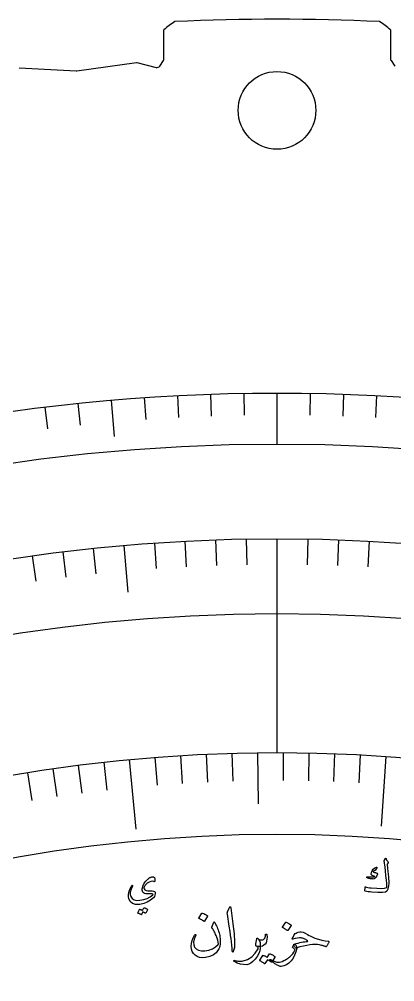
# Model space of a CAD drawing. Header units: millimetres. Extents: x -88 to 88, y -88 to 103.
# Drawn here: x -11.67 to 5.33, y 59.58 to 103.16 of the extents above; entities that cross this region are included whole.
import ezdxf

# ---------------------------------------------------------------- set-up
doc = ezdxf.new("R2010")
doc.units = ezdxf.units.MM
for name, color, linetype in [('CUT_INNER', 6, 'Continuous'), ('CUT_OUTER', 1, 'Continuous'), ('ENGRAVE', 7, 'Continuous'), ('ENGRAVE_FINE', 8, 'Continuous'), ('TEXT', 5, 'Continuous')]:
    doc.layers.add(name, color=color, linetype=linetype)

msp = doc.modelspace()

# ---------------------------------------------------------------- linework, layer by layer
at = {"layer": 'CUT_INNER'}
msp.add_circle((0, 99.0394), 1.76, dxfattribs=at)
at = {"layer": 'CUT_OUTER'}
for points in [[(-5.1216, 101.3739), (-5.1216, 102.6851), (-5.1214, 102.6889)], [(5.139, 102.6889), (5.1392, 102.6851), (5.1392, 101.3739)], [(-11.6749, 100.9579), (-11.6717, 100.9578), (-9.0919, 100.8346), (-9.0781, 100.8346), (-9.0644, 100.8358), (-6.3615, 101.2048), (-6.358, 101.2051), (-6.3545, 101.2044), (-5.4714, 100.9836)], [(-5.3102, 101.0459), (-5.1468, 101.2907)], [(5.1644, 101.2907), (5.334, 101.0366)]]:
    msp.add_lwpolyline(points, dxfattribs=at)
for centre, radius, start, end in [((-1.302, 98.1062), 5.9656, 123.87278, 129.80887), ((0.0092, 1.3479), 101.817, 87.390126, 92.60985), ((0.8608, 97.5028), 6.723, 50.47969, 55.74055), ((-5.2716, 101.3739), 0.15, 326.27854, 360), ((5.2892, 101.3739), 0.15, 180, 213.72146), ((-5.435, 101.1291), 0.15, 255.96376, 326.27854)]:
    msp.add_arc(centre, radius, start, end, dxfattribs=at)
at = {"layer": 'ENGRAVE'}
for points in [[(-7.5163, 85.9118), (-7.3725, 84.2681)], [(0, 86.24), (0, 83.93)], [(-6.9411, 79.3369), (-6.7555, 77.2154)], [(0, 79.64), (0, 69.96)], [(-0.8806, 69.9545), (-0.8514, 67.6314)], [(4.9365, 69.7856), (4.713, 66.6255)], [(-6.6911, 69.6393), (-6.3881, 66.4858)]]:
    msp.add_lwpolyline(points, dxfattribs=at)
for radius in [86.24, 86.24, 83.93, 79.64, 79.64, 76.252, 69.96, 69.96, 66.264]:
    msp.add_circle((0, 0), radius, dxfattribs=at)
at = {"layer": 'ENGRAVE_FINE'}
for points in [[(-6.0158, 86.0299), (-5.9467, 85.0423)], [(-4.5135, 86.1218), (-4.4616, 85.1332)], [(-3.0097, 86.1875), (-2.9752, 85.1981)], [(-1.5051, 86.2269), (-1.4878, 85.237)], [(1.5051, 86.2269), (1.4878, 85.237)], [(3.0097, 86.1875), (2.9752, 85.1981)], [(4.5135, 86.1218), (4.4616, 85.1332)], [(-10.51, 85.5972), (-10.3894, 84.6146)], [(-9.0145, 85.7676), (-8.9111, 84.783)], [(-5.5554, 79.446), (-5.4744, 78.2872)], [(-4.168, 79.5309), (-4.1072, 78.3708)], [(-2.7794, 79.5915), (-2.7389, 78.4306)], [(-1.3899, 79.6279), (-1.3696, 78.4664)], [(1.3899, 79.6279), (1.3696, 78.4664)], [(2.7794, 79.5915), (2.7389, 78.4306)], [(4.168, 79.5309), (4.1072, 78.3708)], [(-9.7057, 79.0464), (-9.5641, 77.8934)], [(-8.3246, 79.2037), (-8.2032, 78.0485)], [(-11.0837, 78.8649), (-10.9221, 77.7147)], [(-5.5314, 69.741), (-5.4312, 68.4778)], [(-4.3702, 69.8234), (-4.291, 68.5586)], [(-3.2078, 69.8864), (-3.1497, 68.6206)], [(-2.0445, 69.9301), (-2.0075, 68.6635)], [(0.2835, 69.9594), (0.2784, 68.6922)], [(1.4476, 69.945), (1.4214, 68.6781)], [(2.6113, 69.9112), (2.564, 68.6449)], [(3.7744, 69.8581), (3.7061, 68.5928)], [(-9.0047, 69.3781), (-8.8416, 68.1214)], [(-7.849, 69.5183), (-7.7068, 68.2591)], [(-11.3085, 69.04), (-11.1037, 67.7894)], [(-10.158, 69.2186), (-9.974, 67.9648)]]:
    msp.add_lwpolyline(points, dxfattribs=at)
at = {"layer": 'TEXT'}
for points in [[(4.9403, 65.1493), (4.95, 65.1272), (4.9603, 65.1061), (4.9712, 65.0862), (4.9827, 65.0673), (4.9949, 65.0495), (5.0079, 65.0327), (5.0218, 65.017), (5.0365, 65.0024), (5.0419, 64.9944), (5.0432, 64.9854), (5.0405, 64.9755), (5.0335, 64.9647), (4.9928, 64.9081), (4.9887, 64.9019), (4.9858, 64.8967), (4.984, 64.8923), (4.9832, 64.8889), (5.0038, 64.7257), (5.0212, 64.5783), (5.0355, 64.4467), (5.0466, 64.3309), (5.0545, 64.2311), (5.0592, 64.1473), (5.0606, 64.0796), (5.0587, 64.028), (5.0511, 63.9309), (5.0469, 63.9003), (5.0413, 63.8696), (5.0341, 63.839), (5.0255, 63.8084), (5.0152, 63.7777), (5.0033, 63.7471), (4.9896, 63.7164), (4.9741, 63.6858), (4.9111, 63.6435), (4.7778, 63.6216), (4.5744, 63.6198), (4.3006, 63.6373), (4.2153, 63.6459), (4.1365, 63.6561), (4.0642, 63.6677), (3.9984, 63.6808), (3.9926, 63.6838), (3.9885, 63.6879), (3.9862, 63.6932), (3.9858, 63.6996), (3.9859, 63.73), (3.9862, 63.7578), (3.9867, 63.7827), (3.9874, 63.805), (3.9883, 63.8247), (3.9895, 63.8422), (3.9909, 63.8574), (3.9925, 63.8704), (3.9938, 63.8776), (3.9966, 63.8815), (4.001, 63.8821), (4.0069, 63.8794), (4.0523, 63.8625), (4.1112, 63.8484), (4.1837, 63.8371), (4.2698, 63.8285), (4.5274, 63.8109), (4.7298, 63.8085), (4.877, 63.822), (4.9692, 63.8516), (4.9738, 63.9119), (4.97, 64.0225), (4.9579, 64.1832), (4.9372, 64.3942), (4.9145, 64.6056), (4.8965, 64.7655), (4.8834, 64.874), (4.8752, 64.931), (4.8724, 64.9466), (4.8699, 64.9613), (4.8675, 64.9749), (4.8652, 64.9875), (4.8632, 64.999), (4.8613, 65.0092), (4.8596, 65.0182), (4.858, 65.0259), (4.8557, 65.0427), (4.8564, 65.0584), (4.86, 65.0732), (4.8666, 65.0871), (4.9106, 65.1595), (4.9141, 65.1643), (4.9178, 65.1674), (4.9216, 65.1687), (4.9255, 65.1683), (4.9301, 65.1654), (4.9341, 65.1612), (4.9375, 65.1558), (4.9403, 65.1493)], [(4.5059, 64.7664), (4.5096, 64.7657), (4.5128, 64.764), (4.5153, 64.7613), (4.5174, 64.7577), (4.5179, 64.7545), (4.5179, 64.7512), (4.5174, 64.7476), (4.5164, 64.7438), (4.467, 64.6417), (4.4611, 64.6314), (4.4552, 64.6236), (4.4492, 64.6182), (4.4431, 64.6154), (4.4174, 64.6101), (4.3954, 64.6023), (4.377, 64.5919), (4.3622, 64.5791), (4.359, 64.5721), (4.3622, 64.5642), (4.3719, 64.5553), (4.388, 64.5455), (4.399, 64.5409), (4.4103, 64.5365), (4.422, 64.5323), (4.4341, 64.5284), (4.4467, 64.5247), (4.4599, 64.5211), (4.4738, 64.5178), (4.4884, 64.5147), (4.5376, 64.4902), (4.5508, 64.4461), (4.528, 64.3823), (4.4693, 64.2989), (4.4459, 64.2745), (4.4233, 64.2558), (4.4017, 64.2427), (4.381, 64.2353), (4.3585, 64.2322), (4.3278, 64.2324), (4.2888, 64.2359), (4.2415, 64.2426), (4.2174, 64.2466), (4.1946, 64.2512), (4.1731, 64.2564), (4.1529, 64.2624), (4.1339, 64.2686), (4.1162, 64.2747), (4.0997, 64.2807), (4.0845, 64.2867), (4.0752, 64.2926), (4.0688, 64.2991), (4.0651, 64.3062), (4.0642, 64.3138), (4.0659, 64.3216), (4.07, 64.3269), (4.0765, 64.3299), (4.0852, 64.3304), (4.1131, 64.3305), (4.1448, 64.3301), (4.1801, 64.3292), (4.2191, 64.3277), (4.292, 64.325), (4.3491, 64.3256), (4.3904, 64.3294), (4.4159, 64.3365), (4.4193, 64.3386), (4.4212, 64.3416), (4.4218, 64.3454), (4.4208, 64.3501), (4.4193, 64.353), (4.4162, 64.3558), (4.4116, 64.3585), (4.4056, 64.3611), (4.3487, 64.3789), (4.325, 64.3874), (4.3049, 64.3977), (4.2884, 64.4098), (4.2755, 64.4236), (4.2649, 64.4395), (4.2591, 64.4556), (4.258, 64.4718), (4.2618, 64.4882), (4.3057, 64.5978), (4.361, 64.6808), (4.4278, 64.737), (4.5059, 64.7664)], [(-5.5813, 64.1122), (-5.6475, 64.128), (-5.7193, 64.1225), (-5.7967, 64.0957), (-5.8796, 64.0476), (-5.931, 64.0042), (-5.9725, 63.9542), (-6.004, 63.8976), (-6.0256, 63.8345), (-6.0272, 63.8221), (-6.0262, 63.8094), (-6.0228, 63.7966), (-6.0168, 63.7834), (-5.9815, 63.7441), (-5.9259, 63.7171), (-5.8502, 63.7024), (-5.7542, 63.6999), (-5.6596, 63.6983), (-5.5899, 63.6861), (-5.5452, 63.6634), (-5.5255, 63.6304), (-5.5173, 63.5583), (-5.5259, 63.4927), (-5.5511, 63.4337), (-5.5928, 63.3811), (-5.7299, 63.2675), (-5.8784, 63.1792), (-6.0385, 63.116), (-6.2106, 63.078), (-6.4019, 63.0723), (-6.55, 63.1156), (-6.6551, 63.208), (-6.7172, 63.3498), (-6.7284, 63.43), (-6.7261, 63.5187), (-6.7102, 63.6158), (-6.6807, 63.7213), (-6.6697, 63.7509), (-6.6581, 63.7796), (-6.6461, 63.8073), (-6.6336, 63.8341), (-6.6205, 63.86), (-6.6066, 63.8853), (-6.5921, 63.9099), (-6.5769, 63.9338), (-6.5684, 63.9439), (-6.5604, 63.9485), (-6.5528, 63.9475), (-6.5456, 63.941), (-6.5411, 63.9325), (-6.5393, 63.9237), (-6.5403, 63.9146), (-6.5439, 63.9053), (-6.6118, 63.7659), (-6.6476, 63.6428), (-6.6516, 63.536), (-6.624, 63.4455), (-6.5562, 63.3542), (-6.4645, 63.2942), (-6.349, 63.2654), (-6.2095, 63.2678), (-6.0334, 63.2992), (-5.877, 63.3509), (-5.7401, 63.4232), (-5.6226, 63.5161), (-5.6157, 63.5237), (-5.6135, 63.5309), (-5.6159, 63.5377), (-5.6231, 63.544), (-5.6507, 63.5545), (-5.6975, 63.5613), (-5.7637, 63.5643), (-5.8491, 63.5635), (-5.9364, 63.5662), (-6.0041, 63.58), (-6.0523, 63.6051), (-6.081, 63.6416), (-6.0969, 63.6861), (-6.1047, 63.7336), (-6.1043, 63.7842), (-6.0958, 63.8378), (-6.0614, 63.9447), (-6.009, 64.0451), (-5.9385, 64.1388), (-5.8499, 64.2259), (-5.8261, 64.2468), (-5.8028, 64.2651), (-5.78, 64.2809), (-5.7577, 64.2941), (-5.7361, 64.3049), (-5.7153, 64.3134), (-5.6952, 64.3195), (-5.676, 64.3233), (-5.5994, 64.3229), (-5.55, 64.2939), (-5.5277, 64.2364), (-5.5326, 64.1503), (-5.5398, 64.1266), (-5.5503, 64.1124), (-5.5641, 64.1076), (-5.5813, 64.1122)], [(-6.0278, 62.9201), (-6.0256, 62.9228), (-6.0223, 62.9246), (-6.018, 62.9255), (-6.0126, 62.9255), (-5.9927, 62.92), (-5.9734, 62.9138), (-5.9546, 62.9067), (-5.9363, 62.8988), (-5.9185, 62.89), (-5.9009, 62.8802), (-5.8836, 62.8693), (-5.8666, 62.8575), (-5.8632, 62.8537), (-5.8614, 62.8495), (-5.8614, 62.8448), (-5.863, 62.8398), (-5.9422, 62.6807), (-5.9445, 62.6785), (-5.9483, 62.6781), (-5.9535, 62.6796), (-5.96, 62.683), (-5.9646, 62.6862), (-5.972, 62.6906), (-5.9822, 62.696), (-5.9952, 62.7026), (-6.0111, 62.7104), (-6.0301, 62.7195), (-6.0522, 62.7299), (-6.0774, 62.7416), (-6.1398, 62.6177), (-6.1428, 62.6138), (-6.1471, 62.6125), (-6.1526, 62.6138), (-6.1594, 62.6178), (-6.1652, 62.6212), (-6.1744, 62.6263), (-6.187, 62.633), (-6.2028, 62.6415), (-6.2223, 62.6515), (-6.2457, 62.6632), (-6.2729, 62.6764), (-6.3039, 62.6913), (-6.3072, 62.6939), (-6.3088, 62.6968), (-6.3088, 62.6998), (-6.307, 62.703), (-6.2261, 62.8568), (-6.224, 62.8595), (-6.2207, 62.8613), (-6.2164, 62.8623), (-6.211, 62.8623), (-6.1941, 62.8585), (-6.1777, 62.8539), (-6.1617, 62.8482), (-6.146, 62.8417), (-6.1308, 62.8344), (-6.116, 62.8264), (-6.1017, 62.8178), (-6.0878, 62.8085)], [(-2.1694, 62.9172), (-2.1421, 62.9734), (-2.1193, 62.9935), (-2.101, 62.9777), (-2.0872, 62.926), (-1.9937, 62.1984), (-1.9384, 61.7517), (-1.9181, 61.3941), (-1.9321, 61.1257), (-1.9802, 60.9463), (-1.9895, 60.9315), (-1.9979, 60.9234), (-2.0054, 60.922), (-2.0121, 60.9274), (-2.0175, 60.9359), (-2.0216, 60.9472), (-2.0243, 60.9611), (-2.0256, 60.9776), (-2.0299, 61.1066), (-2.0403, 61.2433), (-2.0571, 61.3876), (-2.0801, 61.5395), (-2.0853, 61.5792), (-2.1007, 61.6864), (-2.1264, 61.8611), (-2.1624, 62.1033), (-2.2479, 62.6401), (-2.2505, 62.6687), (-2.2499, 62.6952), (-2.2462, 62.7196), (-2.2394, 62.7418)], [(-3.403, 62.6835), (-3.3995, 62.6874), (-3.3943, 62.6899), (-3.3875, 62.691), (-3.3791, 62.6908), (-3.3188, 62.6705), (-3.2617, 62.6447), (-3.2078, 62.6136), (-3.1571, 62.577), (-3.152, 62.5713), (-3.1496, 62.5654), (-3.1499, 62.5594), (-3.1528, 62.5533), (-3.2834, 62.3198), (-3.2884, 62.3141), (-3.2951, 62.3124), (-3.3035, 62.3148), (-3.3137, 62.3211), (-3.3225, 62.3266), (-3.3364, 62.3349), (-3.3554, 62.3458), (-3.3794, 62.3594), (-3.4089, 62.3757), (-3.4442, 62.3947), (-3.4854, 62.4163), (-3.5325, 62.4405), (-3.5388, 62.4446), (-3.5421, 62.4489), (-3.5423, 62.4534), (-3.5396, 62.458)], [(-2.8208, 62.2648), (-2.7932, 62.2157), (-2.7664, 62.1643), (-2.7403, 62.1107), (-2.7148, 62.0547), (-2.6904, 61.9961), (-2.6675, 61.9345), (-2.6459, 61.8698), (-2.6258, 61.802), (-2.6081, 61.7344), (-2.5938, 61.6672), (-2.583, 61.6005), (-2.5756, 61.5341), (-2.5715, 61.468), (-2.5708, 61.4019), (-2.5734, 61.3359), (-2.5794, 61.2699), (-2.5909, 61.2005), (-2.6079, 61.136), (-2.6302, 61.0765), (-2.6578, 61.022), (-2.7541, 60.8963), (-2.8835, 60.7976), (-3.0458, 60.7257), (-3.2412, 60.6803), (-3.3836, 60.669), (-3.5097, 60.6811), (-3.6195, 60.7166), (-3.7131, 60.7757), (-3.7859, 60.8545), (-3.8386, 60.9486), (-3.8713, 61.0582), (-3.8839, 61.1832), (-3.8754, 61.317), (-3.8475, 61.4468), (-3.8002, 61.5726), (-3.7333, 61.6942), (-3.7223, 61.7083), (-3.7113, 61.7165), (-3.7004, 61.7186), (-3.6895, 61.7148), (-3.679, 61.7061), (-3.6754, 61.6932), (-3.6787, 61.6762), (-3.6889, 61.6551), (-3.7539, 61.5032), (-3.7822, 61.368), (-3.7741, 61.2496), (-3.7299, 61.148), (-3.6559, 61.0688), (-3.5549, 61.0151), (-3.4271, 60.9866), (-3.2722, 60.9831), (-3.0868, 61.0113), (-2.923, 61.0688), (-2.7807, 61.1558), (-2.6598, 61.2725), (-2.6574, 61.2765), (-2.6558, 61.2823), (-2.655, 61.29), (-2.655, 61.2995), (-2.6625, 61.374), (-2.6821, 61.4602), (-2.7138, 61.5582), (-2.7578, 61.668), (-2.7824, 61.7231), (-2.806, 61.7743), (-2.8288, 61.8217), (-2.8507, 61.8651), (-2.8719, 61.9045), (-2.8925, 61.9397), (-2.9126, 61.9705), (-2.9321, 61.9971), (-2.9414, 62.011), (-2.9469, 62.024), (-2.9486, 62.036), (-2.9465, 62.0471), (-2.8664, 62.2717), (-2.8585, 62.2849), (-2.8483, 62.2882), (-2.8357, 62.2815), (-2.8208, 62.2648)], [(0.3944, 62.2708), (0.3982, 62.2745), (0.4035, 62.2767), (0.4103, 62.2774), (0.4186, 62.2766), (0.4771, 62.2527), (0.5321, 62.2236), (0.5836, 62.1892), (0.6316, 62.1496), (0.6363, 62.1436), (0.6383, 62.1376), (0.6376, 62.1317), (0.6344, 62.1258), (0.4911, 61.9005), (0.4858, 61.8952), (0.479, 61.8939), (0.4708, 61.8968), (0.4611, 61.9037), (0.4527, 61.9098), (0.4395, 61.9188), (0.4214, 61.9308), (0.3984, 61.9459), (0.3702, 61.964), (0.3363, 61.985), (0.2968, 62.0091), (0.2517, 62.0361), (0.2457, 62.0406), (0.2427, 62.0451), (0.2427, 62.0495), (0.2457, 62.054)], [(-0.8626, 61.5358), (-0.8283, 61.4917), (-0.8011, 61.4479), (-0.781, 61.4044), (-0.768, 61.3611), (-0.7604, 61.315), (-0.7563, 61.2599), (-0.7559, 61.1959), (-0.7591, 61.1228), (-0.7823, 60.9852), (-0.8287, 60.8529), (-0.8982, 60.7257), (-0.9906, 60.6038), (-1.0922, 60.4984), (-1.1897, 60.4213), (-1.2831, 60.3724), (-1.3726, 60.3518), (-1.518, 60.3536), (-1.6594, 60.3774), (-1.7967, 60.4234), (-1.9302, 60.4916), (-1.9396, 60.4975), (-1.9467, 60.5038), (-1.9517, 60.5105), (-1.9545, 60.5177), (-1.9553, 60.5261), (-1.9543, 60.5334), (-1.9514, 60.5396), (-1.9466, 60.5448), (-1.9392, 60.5484), (-1.9313, 60.5498), (-1.923, 60.5489), (-1.9143, 60.5458), (-1.865, 60.5337), (-1.8178, 60.5238), (-1.7728, 60.5163), (-1.7298, 60.5111), (-1.6887, 60.5085), (-1.6494, 60.5085), (-1.6118, 60.5113), (-1.5759, 60.5168), (-1.3419, 60.591), (-1.1445, 60.7084), (-0.9836, 60.8692), (-0.8591, 61.0738), (-0.8579, 61.0801), (-0.8571, 61.0902), (-0.8568, 61.104), (-0.8568, 61.1215), (-0.8618, 61.135), (-0.8765, 61.1518), (-0.9009, 61.1717), (-0.935, 61.1949), (-0.9501, 61.2129), (-0.9593, 61.2347), (-0.9627, 61.2604), (-0.9602, 61.2899), (-0.919, 61.5171), (-0.9103, 61.5463), (-0.898, 61.5591), (-0.8821, 61.5556), (-0.8626, 61.5358)], [(-0.4915, 61.7396), (-0.4769, 61.7374), (-0.466, 61.7308), (-0.4588, 61.7197), (-0.4553, 61.7041), (-0.4484, 61.6002), (-0.4531, 61.5059), (-0.4694, 61.4212), (-0.4973, 61.346), (-0.5372, 61.2827), (-0.5898, 61.2334), (-0.6551, 61.1981), (-0.7331, 61.1768), (-0.7878, 61.1696), (-0.8397, 61.1702), (-0.8888, 61.1786), (-0.935, 61.1949), (-0.9511, 61.2073), (-0.9607, 61.2273), (-0.9637, 61.2548), (-0.9602, 61.2899), (-0.919, 61.5171), (-0.9157, 61.5342), (-0.9113, 61.547), (-0.9056, 61.5553), (-0.8988, 61.5591), (-0.8911, 61.5588), (-0.883, 61.5548), (-0.8745, 61.5471), (-0.8656, 61.5357), (-0.8427, 61.5107), (-0.8136, 61.4917), (-0.7782, 61.4788), (-0.7366, 61.4718), (-0.6934, 61.4719), (-0.6533, 61.4802), (-0.6162, 61.4966), (-0.5822, 61.5212), (-0.5528, 61.555), (-0.5329, 61.5961), (-0.5223, 61.6447), (-0.5211, 61.7006), (-0.5193, 61.7175), (-0.5138, 61.7297), (-0.5045, 61.737), (-0.4915, 61.7396)], [(2.3502, 61.3865), (2.3412, 61.3587), (2.331, 61.3314), (2.3197, 61.3044), (2.3074, 61.2778), (2.2938, 61.2519), (2.2787, 61.2267), (2.2622, 61.2023), (2.2443, 61.1787), (2.2374, 61.1717), (2.2291, 61.1681), (2.2194, 61.1679), (2.2084, 61.1711), (2.1848, 61.1796), (2.1578, 61.1886), (2.1275, 61.198), (2.0939, 61.2079), (2.057, 61.2179), (2.0166, 61.2277), (1.9729, 61.2371), (1.9259, 61.2463), (1.8332, 61.2595), (1.7292, 61.2641), (1.6141, 61.2597), (1.4878, 61.2465), (1.3503, 61.2246), (1.2014, 61.1939), (1.0412, 61.1546), (0.8698, 61.1064), (0.8542, 61.1053), (0.8373, 61.1165), (0.8191, 61.1401), (0.7996, 61.1759), (0.7834, 61.2121), (0.7722, 61.2396), (0.7662, 61.2585), (0.7652, 61.2688), (0.7686, 61.2754), (0.7727, 61.2806), (0.7776, 61.2843), (0.7832, 61.2864), (0.8733, 61.3095), (0.9588, 61.3305), (1.0396, 61.3494), (1.1159, 61.3662), (1.1875, 61.3806), (1.2544, 61.3923), (1.3166, 61.4011), (1.3741, 61.4072), (1.3857, 61.4096), (1.3906, 61.4143), (1.3889, 61.4214), (1.3806, 61.4309), (1.3415, 61.4598), (1.3032, 61.4852), (1.2657, 61.5069), (1.2291, 61.5251), (1.1931, 61.5396), (1.1576, 61.5507), (1.1226, 61.5581), (1.0881, 61.562), (1.0142, 61.5616), (0.9268, 61.552), (0.8259, 61.5331), (0.7115, 61.5049), (0.7072, 61.5027), (0.7033, 61.502), (0.6997, 61.5028), (0.6966, 61.5051), (0.6942, 61.5083), (0.6929, 61.5118), (0.6928, 61.5157), (0.6938, 61.52), (0.7287, 61.6016), (0.7627, 61.6682), (0.7959, 61.72), (0.8281, 61.7568), (0.8644, 61.7828), (0.9097, 61.8049), (0.9639, 61.823), (1.027, 61.8373), (1.0999, 61.8396), (1.1833, 61.8218), (1.2771, 61.784), (1.3812, 61.7261), (1.4572, 61.6809), (1.5377, 61.6381), (1.6225, 61.5978), (1.7118, 61.5597), (1.877, 61.5014), (2.0332, 61.4583), (2.1803, 61.4303), (2.3186, 61.4176), (2.3362, 61.415), (2.3474, 61.409), (2.352, 61.3995), (2.3502, 61.3865)], [(0.7682, 61.2717), (0.7783, 61.283), (0.7907, 61.2871), (0.8051, 61.2841), (0.8217, 61.274), (0.8409, 61.2575), (0.8575, 61.2385), (0.8715, 61.2169), (0.8829, 61.1927), (0.891, 61.1681), (0.8955, 61.1425), (0.8962, 61.1159), (0.8932, 61.0882), (0.8543, 60.9283), (0.7989, 60.7817), (0.7269, 60.6483), (0.6386, 60.528), (0.5378, 60.4267), (0.4283, 60.3503), (0.3102, 60.2986), (0.1832, 60.2718), (0.1509, 60.2747), (0.1065, 60.2891), (0.0501, 60.3151), (-0.0184, 60.3525), (-0.0549, 60.3739), (-0.0915, 60.3964), (-0.1282, 60.42), (-0.1648, 60.4447), (-0.2015, 60.4701), (-0.2383, 60.4959), (-0.275, 60.522), (-0.3118, 60.5484), (-0.3188, 60.5549), (-0.3222, 60.5626), (-0.3218, 60.5713), (-0.3179, 60.5812), (-0.3115, 60.5896), (-0.304, 60.5939), (-0.2954, 60.5942), (-0.2856, 60.5903), (-0.2326, 60.5624), (-0.1823, 60.5378), (-0.1349, 60.5165), (-0.0902, 60.4985), (-0.048, 60.4838), (-0.0078, 60.4725), (0.0304, 60.4645), (0.0666, 60.4598), (0.1129, 60.4636), (0.1699, 60.4782), (0.2376, 60.5035), (0.316, 60.5395), (0.3577, 60.5604), (0.3977, 60.5819), (0.4358, 60.6039), (0.4722, 60.6264), (0.5067, 60.6497), (0.5394, 60.6739), (0.5704, 60.6991), (0.5995, 60.7251), (0.6562, 60.7823), (0.7105, 60.8476), (0.7625, 60.9212), (0.8121, 61.0029), (0.816, 61.0295), (0.8003, 61.0589), (0.765, 61.0912), (0.7101, 61.1264), (0.7029, 61.1313), (0.6991, 61.1369), (0.6986, 61.1433), (0.7015, 61.1503)], [(-0.3369, 60.8374), (-0.3332, 60.8412), (-0.3281, 60.8435), (-0.3215, 60.8442), (-0.3133, 60.8435), (-0.2843, 60.8327), (-0.2561, 60.8207), (-0.2289, 60.8076), (-0.2026, 60.7933), (-0.1771, 60.7778), (-0.1521, 60.7607), (-0.1277, 60.7421), (-0.1038, 60.722), (-0.0992, 60.7159), (-0.0972, 60.7094), (-0.0977, 60.7025), (-0.1008, 60.6952), (-0.2411, 60.4683), (-0.2449, 60.4653), (-0.2506, 60.4653), (-0.2581, 60.4682), (-0.2675, 60.4741), (-0.2739, 60.4796), (-0.2844, 60.4871), (-0.2989, 60.4966), (-0.3175, 60.5082), (-0.3403, 60.5219), (-0.3675, 60.5381), (-0.3992, 60.5566), (-0.4353, 60.5775), (-0.5452, 60.4007), (-0.5503, 60.3953), (-0.5569, 60.3939), (-0.5649, 60.3966), (-0.5745, 60.4034), (-0.5828, 60.4093), (-0.5959, 60.4181), (-0.6137, 60.4299), (-0.6364, 60.4446), (-0.6643, 60.4621), (-0.6976, 60.4826), (-0.7366, 60.506), (-0.7811, 60.5323), (-0.7857, 60.5367), (-0.7878, 60.5411), (-0.7873, 60.5456), (-0.7842, 60.5501), (-0.6428, 60.7694), (-0.6391, 60.7732), (-0.634, 60.7755), (-0.6274, 60.7763), (-0.6193, 60.7756), (-0.5945, 60.7677), (-0.5705, 60.7586), (-0.5472, 60.7481), (-0.5247, 60.7363), (-0.5029, 60.7233), (-0.4818, 60.7094), (-0.4615, 60.6946), (-0.4419, 60.6788)]]:
    msp.add_lwpolyline(points, close=True, dxfattribs=at)

doc.saveas('drawing.dxf')
